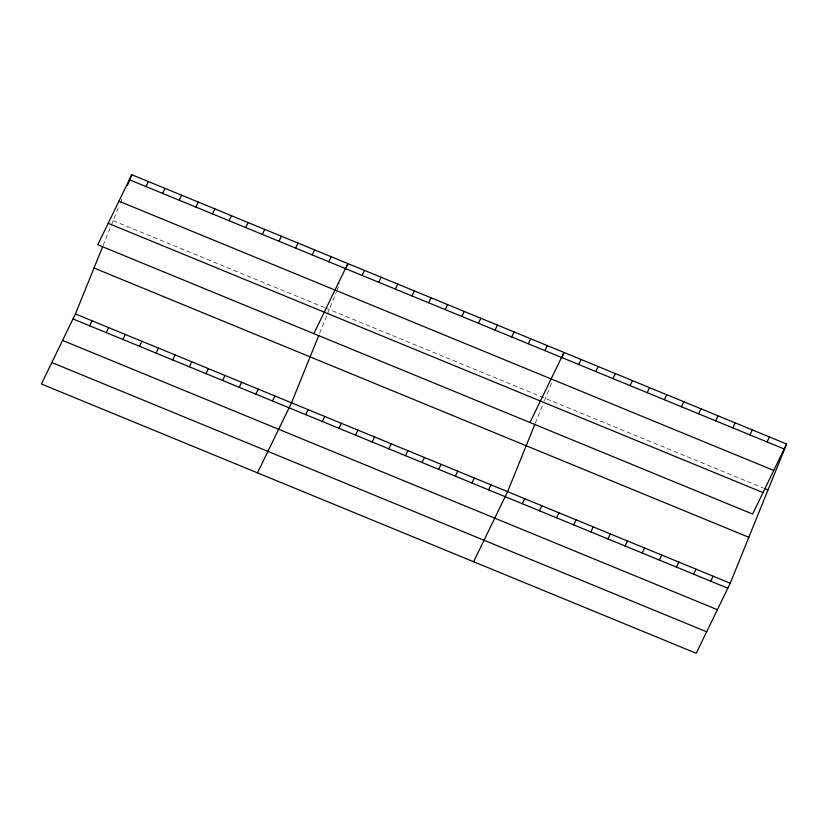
<?xml version="1.0" encoding="UTF-8"?>
<svg xmlns="http://www.w3.org/2000/svg" width="828" height="828" viewBox="0 0 828 828"><rect width="100%" height="100%" fill="white"/><g stroke="black" fill="none" stroke-linecap="round" stroke-linejoin="round"><path stroke-width="0.62" stroke-dasharray="4.14 3.1" d="M103.138 245.461L110.89 226.303M111.356 225.175L119.377 205.354M120.329 202.995L122.71 197.105M319.691 333.198L326.988 315.168M327.443 314.04L336.427 291.86M336.903 290.68L339.759 283.611M535.323 423.191L542.619 405.161M544.451 400.649L552.514 380.725M113.177 220.672L324.514 307.581M325.704 308.068L763.437 488.075"/><path stroke-width="1.24" d="M786.6 444.005L752.59 514.053L97.766 244.767L131.776 174.718L786.6 444.005L730.234 583.233L696.224 653.282L41.4 383.995L75.41 313.947L102.682 246.589M127.481 185.327L131.776 174.718M318.77 335.454L291.508 402.812L257.487 472.86M345.483 269.473L347.863 263.583L313.853 333.632M534.867 424.319L507.595 491.677L473.585 561.726M561.57 358.338L563.961 352.449L529.951 422.497M145.976 186.548L148.398 181.56M89.61 325.777L92.032 320.788M162.598 193.379L165.02 188.391M106.232 332.618L108.654 327.619M179.221 200.221L181.642 195.232M122.854 339.449L125.276 334.46M195.843 207.052L198.265 202.063M139.477 346.28L141.898 341.291M212.465 213.893L214.887 208.904M156.099 353.121L158.521 348.133M229.087 220.724L231.509 215.735M172.721 359.952L175.143 354.964M245.709 227.565L248.131 222.566M189.343 366.794L191.765 361.805M262.331 234.396L264.753 229.408M205.965 373.625L208.387 368.636M278.953 241.238L281.375 236.239M222.587 380.466L225.009 375.467M295.575 248.069L297.997 243.08M239.209 387.297L241.641 382.308M312.197 254.9L314.619 249.911M255.831 394.138L258.264 389.139M328.819 261.741L331.241 256.752M272.453 400.969L274.886 395.981M362.064 275.413L364.486 270.425M305.708 414.642L308.13 409.653M378.686 282.244L381.118 277.256M322.33 421.473L324.752 416.484M395.308 289.086L397.74 284.087M338.952 428.314L341.374 423.325M411.93 295.917L414.362 290.928M355.574 435.145L357.996 430.156M428.552 302.758L430.984 297.759M372.196 441.986L374.618 436.987M445.185 309.589L447.606 304.601M388.818 448.817L391.24 443.829M461.807 316.42L464.229 311.431M405.441 455.659L407.862 450.66M478.429 323.262L480.851 318.273M422.063 462.49L424.485 457.501M495.051 330.093L497.473 325.104M438.685 469.321L441.107 464.332M511.673 336.934L514.095 331.945M455.307 476.162L457.729 471.173M528.295 343.765L530.717 338.776M471.929 482.993L474.351 478.004M544.917 350.606L547.339 345.607M488.551 489.834L490.973 484.846M578.658 364.486L581.09 359.487M522.302 503.714L524.724 498.725M595.787 371.524L598.209 366.535M539.421 510.752L541.843 505.763M612.917 378.562L615.339 373.573M556.551 517.8L558.972 512.801M630.046 385.61L632.468 380.621M573.68 524.838L576.102 519.849M647.165 392.648L649.587 387.659M590.799 531.886L593.231 526.887M664.294 399.696L666.716 394.708M607.928 538.924L610.35 533.936M681.423 406.734L683.845 401.746M625.057 545.962L627.479 540.974M698.542 413.783L700.964 408.794M642.186 553.011L644.608 548.022M715.671 420.821L718.093 415.832M659.305 560.049L661.727 555.06M732.801 427.869L735.223 422.88M676.435 567.097L678.856 562.108M749.92 434.907L752.352 429.918M693.564 574.135L695.986 569.146M767.049 441.955L769.471 436.956M710.683 581.184L713.105 576.195M129.354 179.717L784.178 448.993M118.932 201.183L773.756 470.459M764.575 488.541L768.001 489.948M108.189 223.301L763.012 492.577M94.009 268.003L748.833 537.289M75.41 313.947L730.234 583.233M72.988 318.946L727.812 588.222M62.566 340.411L717.39 609.687M51.822 362.529L706.646 631.805"/></g></svg>
